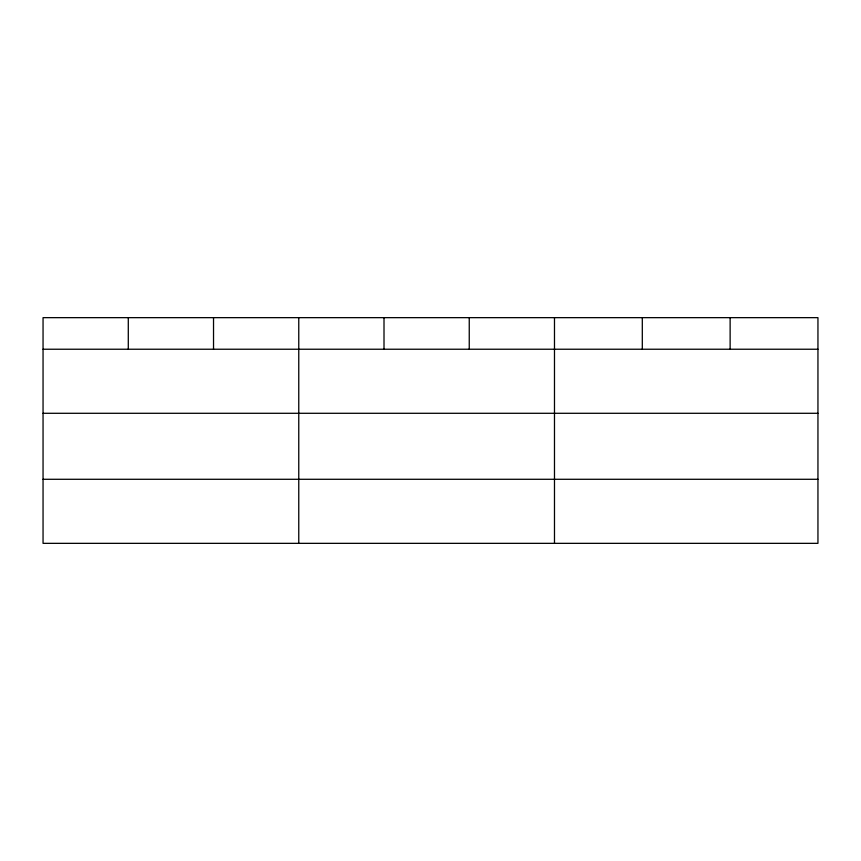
<?xml version="1.0" encoding="UTF-8"?>
<svg xmlns="http://www.w3.org/2000/svg" width="861" height="861" viewBox="0 0 861 861"><rect width="100%" height="100%" fill="white"/><g stroke="black" fill="none" stroke-linecap="round" stroke-linejoin="round"><path stroke-width="1.29" d="M817.95 413.291L817.95 317.655L43.05 317.655L43.05 543.345L817.95 543.345L817.95 413.291L43.05 413.291M43.05 349.232L817.95 349.232M43.05 479.286L817.95 479.286M730.128 317.655L730.128 349.232M642.306 317.655L642.306 349.232M554.484 317.655L554.484 543.345M469.245 317.655L469.245 349.232M384.006 317.655L384.006 349.232M298.767 317.655L298.767 543.345M213.528 317.655L213.528 349.232M128.289 317.655L128.289 349.232"/></g></svg>
